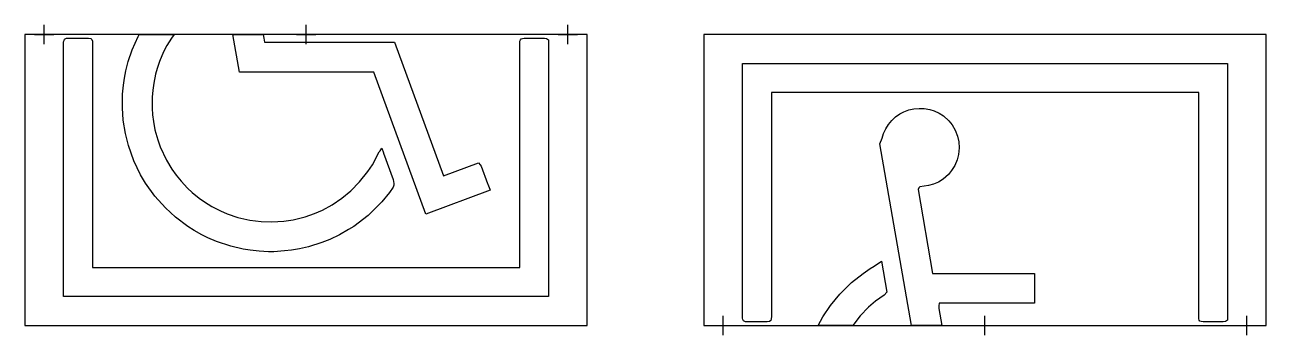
# Model space of a CAD drawing. Header units: inches. Extents: x 0 to 128, y -1 to 31.
import ezdxf

# ---------------------------------------------------------------- set-up
doc = ezdxf.new("R2010")
doc.units = ezdxf.units.IN
doc.header["$MEASUREMENT"] = 0
doc.layers.add('CUT', color=1, linetype='Continuous')
doc.layers.add('REG', color=5, linetype='Continuous')

msp = doc.modelspace()

# ---------------------------------------------------------------- linework, layer by layer
at = {"layer": 'CUT'}
for points in [[(0, 0), (58, 0), (58, 30), (0, 30)], [(6.91, 29.49), (6.97, 29.32), (6.99, 29.07), (6.99, 5.99), (51.04, 5.99), (51.04, 29.31), (51.1, 29.45), (51.17, 29.55), (51.3, 29.6), (51.5, 29.63), (53.58, 29.62), (53.8, 29.58), (54, 29.45), (54, 3), (4, 3), (4, 3.08), (4, 29.24), (4.04, 29.39), (4.1, 29.51), (4.17, 29.57), (4.31, 29.61), (6.56, 29.62), (6.79, 29.58)], [(10.16, 24.77), (10.27, 25.51), (10.41, 26.24), (10.66, 27.23), (11.06, 28.41), (11.67, 29.78), (11.79, 30), (15.39, 30), (15.11, 29.63), (14.65, 28.87), (14.3, 28.2), (13.89, 27.22), (13.65, 26.5), (13.48, 25.91), (13.29, 24.99), (13.19, 24.26), (13.13, 23.53), (13.13, 22.42), (13.17, 21.72), (13.26, 21.03), (13.42, 20.17), (13.7, 19.15), (13.97, 18.41), (14.61, 17.04), (15.16, 16.13), (15.6, 15.51), (16.11, 14.89), (16.78, 14.17), (17.27, 13.72), (17.99, 13.13), (18.54, 12.75), (19.3, 12.28), (20.19, 11.82), (20.88, 11.52), (21.97, 11.15), (23.21, 10.86), (24.36, 10.71), (25.47, 10.68), (26.69, 10.75), (27.67, 10.89), (28.91, 11.19), (29.87, 11.53), (30.68, 11.89), (31.7, 12.44), (32.69, 13.11), (33.61, 13.88), (34.52, 14.8), (35.38, 15.87), (35.84, 16.58), (36.54, 17.89), (36.64, 18.01), (36.8, 18.29), (36.97, 17.8), (36.99, 17.78), (37.98, 15.05), (38.06, 14.63), (38.04, 14.46), (37.97, 14.27), (37.6, 13.72), (36.81, 12.75), (35.39, 11.35), (33.91, 10.21), (33.39, 9.88), (32.46, 9.36), (31.45, 8.87), (30.63, 8.54), (29.24, 8.11), (28.33, 7.9), (27.51, 7.76), (26.78, 7.68), (25.68, 7.61), (25.11, 7.6), (24.15, 7.66), (23.25, 7.76), (22.52, 7.88), (21.23, 8.18), (19.76, 8.67), (18.86, 9.05), (18.26, 9.34), (17.46, 9.8), (16.82, 10.2), (15.54, 11.16), (14.49, 12.13), (13.42, 13.33), (12.46, 14.66), (11.94, 15.54), (11.25, 16.97), (10.68, 18.56), (10.37, 19.81), (10.15, 21.18), (10.06, 22.44), (10.08, 23.86)], [(24.63, 29.62), (24.71, 29.2), (38.12, 29.2), (43.17, 15.42), (46.77, 16.78), (46.95, 16.58), (47.05, 16.41), (47.72, 14.65), (47.74, 14.58), (47.94, 14.06), (47.98, 13.96), (41.34, 11.47), (35.98, 26.13), (22.12, 26.13), (21.44, 30), (24.57, 30)], [(70, 0), (128, 0), (128, 30), (70, 30)], [(121.17, 0.45), (121.1, 0.55), (121.04, 0.69), (121.04, 24.01), (76.99, 24.01), (76.99, 0.93), (76.97, 0.68), (76.91, 0.51), (76.79, 0.42), (76.56, 0.38), (74.31, 0.39), (74.17, 0.43), (74.1, 0.49), (74.04, 0.61), (74, 0.76), (74, 27), (124, 27), (124, 0.55), (123.8, 0.42), (123.58, 0.38), (121.5, 0.37), (121.3, 0.4)], [(88.55, 19.8), (88.78, 20.28), (89.06, 20.73), (89.4, 21.14), (89.79, 21.5), (90.22, 21.81), (90.65, 22.04), (91.15, 22.22), (91.66, 22.33), (92.23, 22.38), (92.75, 22.36), (93.31, 22.27), (93.77, 22.12), (94.29, 21.89), (94.73, 21.6), (95.29, 21.09), (95.63, 20.68), (95.94, 20.15), (96.18, 19.53), (96.31, 18.93), (96.35, 18.32), (96.29, 17.62), (96.15, 17.07), (95.9, 16.5), (95.57, 15.97), (95.23, 15.56), (94.7, 15.09), (94.21, 14.78), (93.68, 14.56), (93.17, 14.42), (92.29, 14.28), (92.17, 14.19), (92.1, 14.03), (93.61, 5.36), (104.1, 5.36), (104.11, 2.3), (94.28, 2.3), (94.24, 2.04), (94.25, 1.76), (94.57, 0), (91.44, 0), (91.44, 0), (88.16, 18.74), (88.41, 19.33)], [(82.28, 0.9), (83.08, 2.07), (84.04, 3.24), (85.25, 4.43), (86.44, 5.37), (87.17, 5.86), (87.59, 6.11), (88.35, 6.64), (88.9, 3.43), (88.6, 3.14), (87.71, 2.49), (87, 1.88), (86.13, 0.99), (85.39, 0), (85.39, 0), (81.79, 0)]]:
    msp.add_lwpolyline(points, close=True, dxfattribs=at)
at = {"layer": 'REG'}
for points in [[(2, 29), (2, 31)], [(29, 29), (29, 31)], [(56, 29), (56, 31)], [(1, 30), (3, 30)], [(28, 30), (30, 30)], [(55, 30), (57, 30)], [(71, 0), (73, 0)], [(72, -1), (72, 1)], [(98, 0), (100, 0)], [(99, -1), (99, 1)], [(125, 0), (127, 0)], [(126, -1), (126, 1)]]:
    msp.add_lwpolyline(points, dxfattribs=at)

doc.saveas('drawing.dxf')
